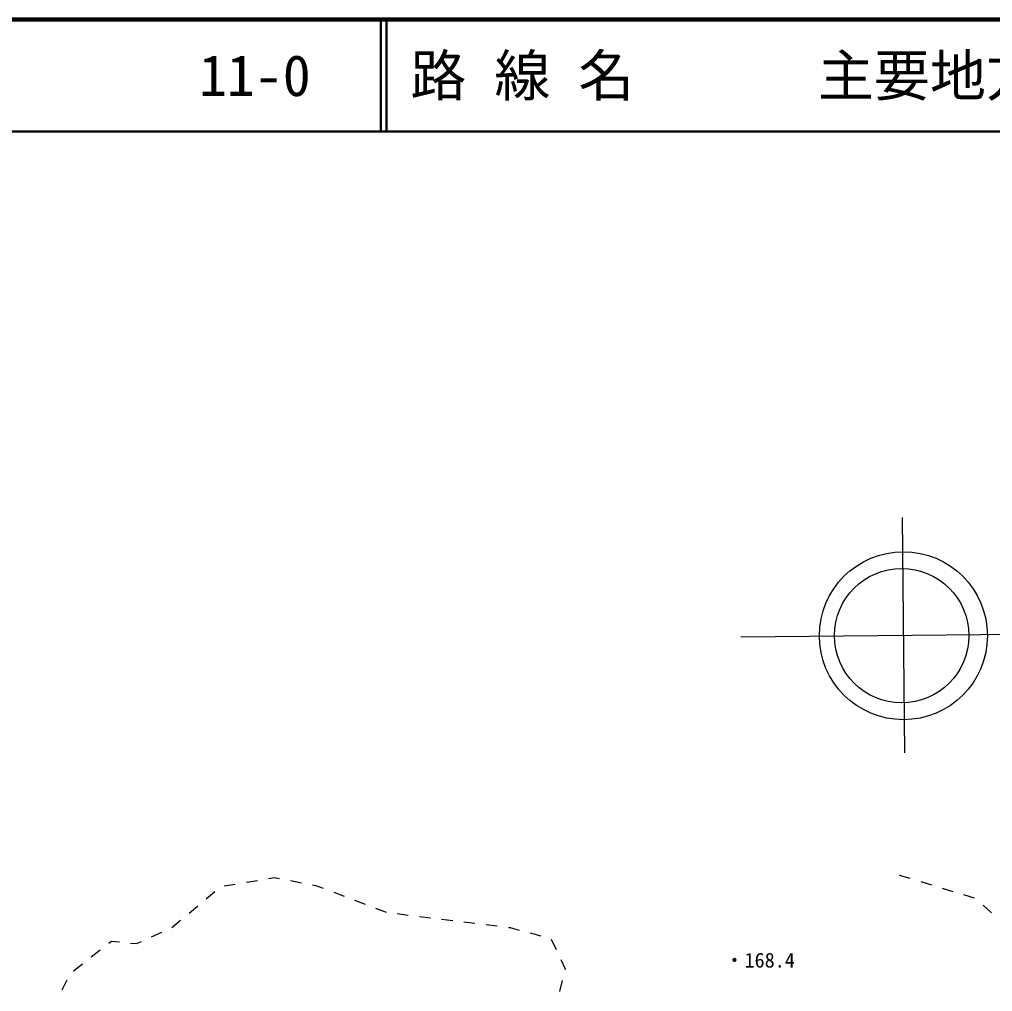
# Model space of a CAD drawing. Units: millimetres, scale not verified. Extents: x 40000 to 680000, y 20000 to 380000.
# Drawn here: x 145513 to 232319, y 293294 to 380000 of the extents above; entities that cross this region are included whole.
import ezdxf
from ezdxf.enums import TextEntityAlignment as Align

# ---------------------------------------------------------------- set-up
doc = ezdxf.new("R2010")
doc.units = ezdxf.units.MM
doc.header["$LTSCALE"] = 1000
for name, color, linetype, lineweight in [('S-BGD-RSTR', 7, 'Continuous', 13), ('S-TTL', 2, 'Continuous', 140), ('S-TTL-LINE', 7, 'Continuous', 50)]:
    doc.layers.add(name, color=color, linetype=linetype, lineweight=lineweight)
doc.layers.add('S-TTL-TXT', color=7, linetype='Continuous')
doc.styles.add('ＭＳ ゴシック', font='')
doc.styles.get('ＭＳ ゴシック').set_extended_font_data('MS Gothic')

msp = doc.modelspace()

# ---------------------------------------------------------------- linework, layer by layer
at = {"layer": 'S-BGD-RSTR', "lineweight": 25}
for p, q in [((224254, 335565), (224477, 314585)), ((209879, 324921), (242877, 325272)), ((165754, 303043), (166740, 303208)), ((167727, 303374), (168237, 303459)), ((168237, 303459), (168711, 303371)), ((169694, 303187), (170677, 303003)), ((224981, 303364), (224024, 303655)), ((226895, 302783), (225938, 303074)), ((162180, 301577), (162946, 302221)), ((163782, 302711), (164768, 302877)), ((171660, 302820), (171964, 302763)), ((171964, 302763), (172609, 302516)), ((173543, 302158), (174477, 301800)), ((228808, 302201), (227851, 302492)), ((175410, 301442), (176344, 301084)), ((230722, 301619), (229765, 301910)), ((160650, 300290), (161415, 300933)), ((177278, 300726), (178212, 300368)), ((232212, 300311), (231487, 300999)), ((159120, 299002), (159885, 299646)), ((179203, 300240), (180195, 300118)), ((181188, 299996), (182180, 299874)), ((183173, 299752), (184165, 299630)), ((185158, 299508), (186150, 299386)), ((187143, 299263), (188135, 299141)), ((189128, 299019), (189275, 299001)), ((189275, 299001), (190098, 298782)), ((153496, 297613), (153713, 297782)), ((153713, 297782), (154435, 297714)), ((155942, 297573), (156386, 297771)), ((157300, 298177), (158214, 298583)), ((191064, 298524), (192030, 298266)), ((192960, 297965), (193379, 297057)), ((151918, 296384), (152707, 296999)), ((155431, 297621), (155942, 297573)), ((193798, 296149), (194186, 295309)), ((150340, 295155), (151129, 295770)), ((194186, 295309), (194168, 295237)), ((149334, 293457), (149783, 294350)), ((193930, 294265), (193691, 293294))]:
    msp.add_line(p, q, dxfattribs=at)
for centre, radius in [((224366, 325033), 7493), ((224208, 325040), 5995)]:
    msp.add_circle(centre, radius, dxfattribs=at)
at = {"layer": 'S-TTL'}
msp.add_line((680000, 380000), (40000, 380000), dxfattribs=at)
at = {"layer": 'S-TTL-LINE'}
for p, q in [((177750, 380000), (177750, 370000)), ((178250, 380000), (178250, 370000)), ((40000, 370000), (680000, 370000))]:
    msp.add_line(p, q, dxfattribs=at)

# ---------------------------------------------------------------- texts
at = {"layer": 'S-BGD-RSTR', "style": 'ＭＳ ゴシック'}
msp.add_text('・168.4', height=1320, dxfattribs=at).set_placement((208394, 296090), align=Align.MIDDLE_LEFT)
at = {"layer": 'S-TTL-TXT', "style": 'ＭＳ ゴシック'}
for s, p in [('11-0', (161521, 375000)), ('路 線 名', (180380, 375000)), ('主要地方道宇部美祢線', (216734, 375000))]:
    msp.add_text(s, height=3666, dxfattribs=at).set_placement(p, align=Align.MIDDLE_LEFT)

doc.saveas('drawing.dxf')
